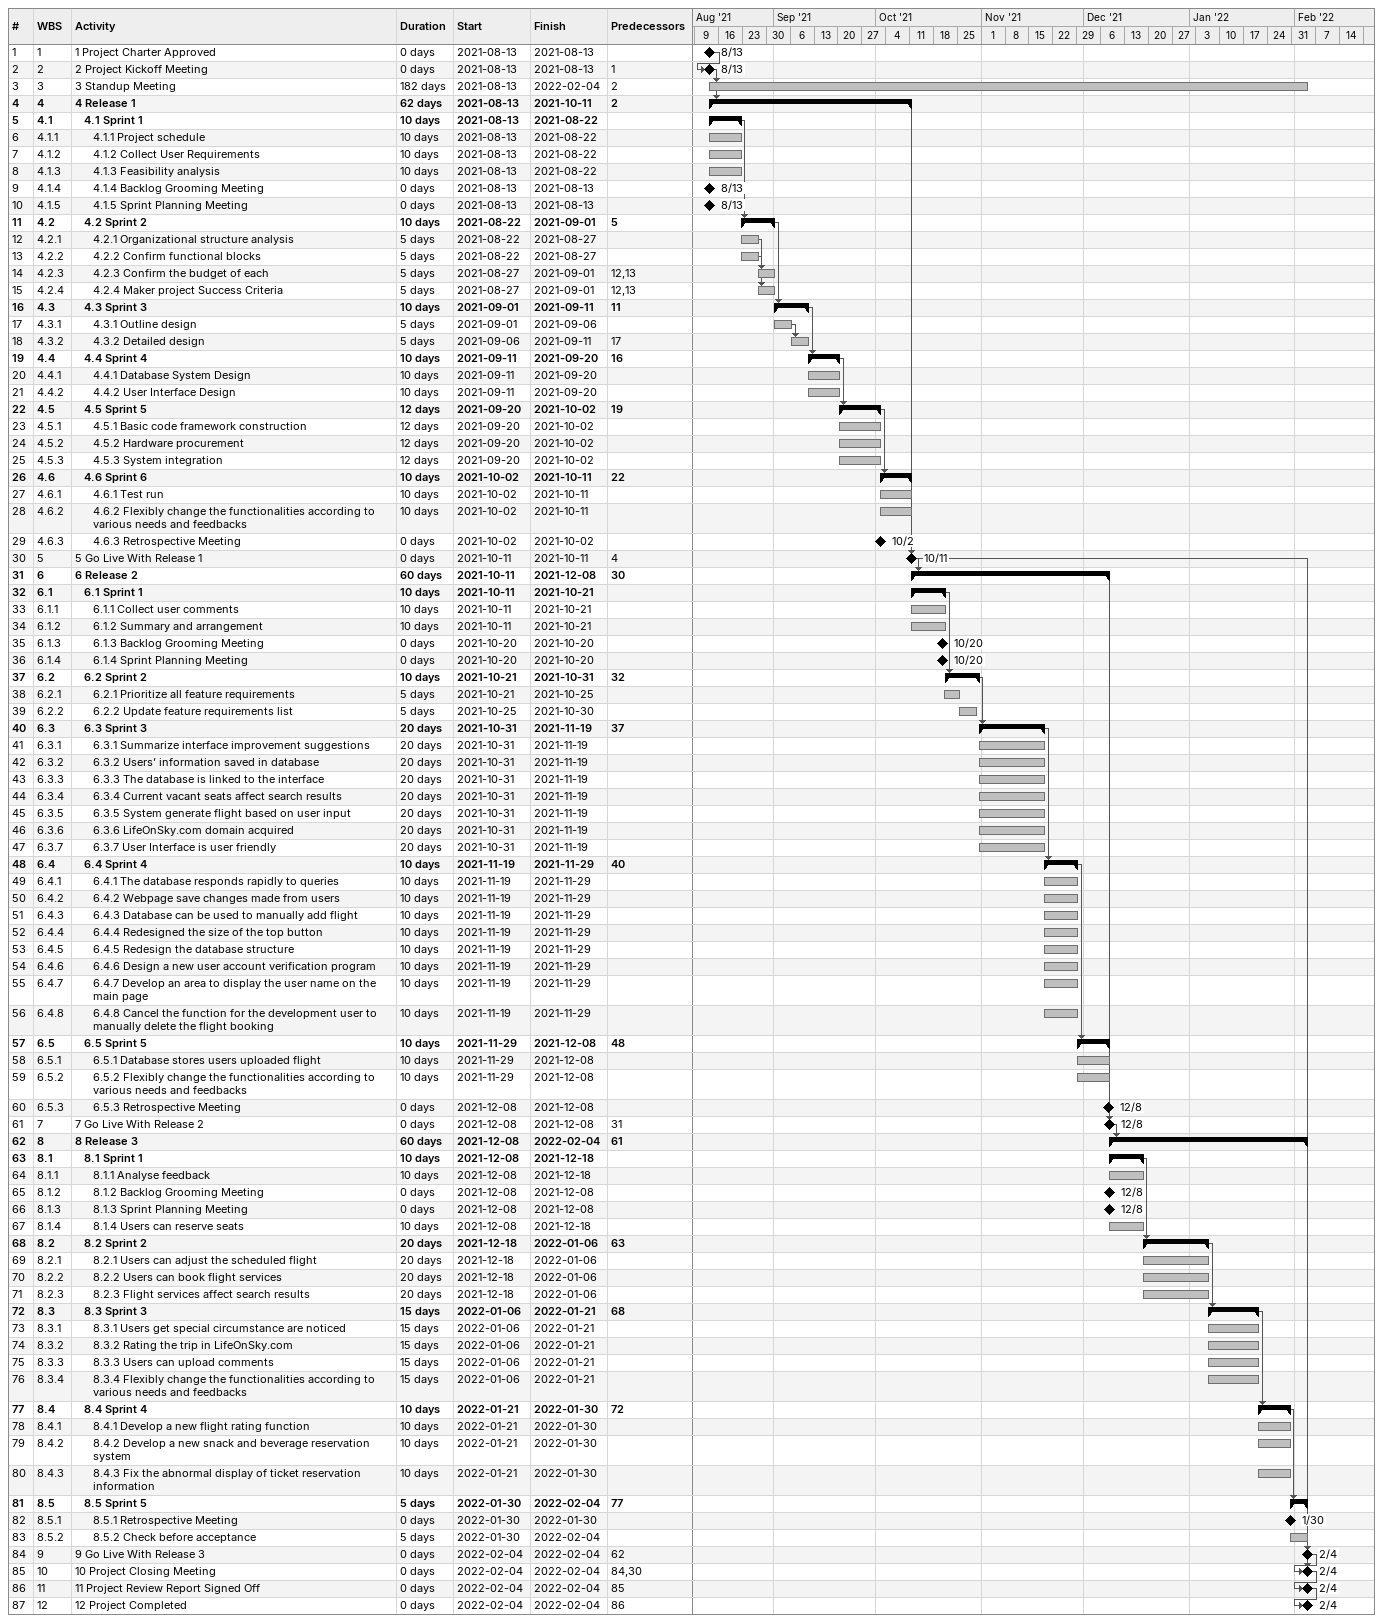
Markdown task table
| ID | WBS | Task | Duration | Start | Finish | Predecessors |
|---|---|---|---|---|---|---|
| 1 | 1 | 1 Project Charter Approved | 0d | 2021-08-13 | 2021-08-13 |  |
| 2 | 2 | 2 Project Kickoff Meeting | 0d | 2021-08-13 | 2021-08-13 | 1 |
| 3 | 3 | 3 Standup Meeting | 182d | 2021-08-13 | 2022-02-04 | 2 |
| 4 | 4 | **4 Release 1** | 62d | 2021-08-13 | 2021-10-11 | 2 |
| 5 | 4.1 | **4.1 Sprint 1** | 10d | 2021-08-13 | 2021-08-22 |  |
| 6 | 4.1.1 | 4.1.1 Project schedule | 10d | 2021-08-13 | 2021-08-22 |  |
| 7 | 4.1.2 | 4.1.2 Collect User Requirements | 10d | 2021-08-13 | 2021-08-22 |  |
| 8 | 4.1.3 | 4.1.3 Feasibility analysis | 10d | 2021-08-13 | 2021-08-22 |  |
| 9 | 4.1.4 | 4.1.4 Backlog Grooming Meeting | 0d | 2021-08-13 | 2021-08-13 |  |
| 10 | 4.1.5 | 4.1.5 Sprint Planning Meeting | 0d | 2021-08-13 | 2021-08-13 |  |
| 11 | 4.2 | **4.2 Sprint 2** | 10d | 2021-08-22 | 2021-09-01 | 5 |
| 12 | 4.2.1 | 4.2.1 Organizational structure analysis | 5d | 2021-08-22 | 2021-08-27 |  |
| 13 | 4.2.2 | 4.2.2 Confirm functional blocks | 5d | 2021-08-22 | 2021-08-27 |  |
| 14 | 4.2.3 | 4.2.3 Confirm the budget of each | 5d | 2021-08-27 | 2021-09-01 | 12, 13 |
| 15 | 4.2.4 | 4.2.4 Maker project Success Criteria | 5d | 2021-08-27 | 2021-09-01 | 12, 13 |
| 16 | 4.3 | **4.3 Sprint 3** | 10d | 2021-09-01 | 2021-09-11 | 11 |
| 17 | 4.3.1 | 4.3.1 Outline design | 5d | 2021-09-01 | 2021-09-06 |  |
| 18 | 4.3.2 | 4.3.2 Detailed design | 5d | 2021-09-06 | 2021-09-11 | 17 |
| 19 | 4.4 | **4.4 Sprint 4** | 10d | 2021-09-11 | 2021-09-20 | 16 |
| 20 | 4.4.1 | 4.4.1 Database System Design | 10d | 2021-09-11 | 2021-09-20 |  |
| 21 | 4.4.2 | 4.4.2 User Interface Design | 10d | 2021-09-11 | 2021-09-20 |  |
| 22 | 4.5 | **4.5 Sprint 5** | 12d | 2021-09-20 | 2021-10-02 | 19 |
| 23 | 4.5.1 | 4.5.1 Basic code framework construction | 12d | 2021-09-20 | 2021-10-02 |  |
| 24 | 4.5.2 | 4.5.2 Hardware procurement | 12d | 2021-09-20 | 2021-10-02 |  |
| 25 | 4.5.3 | 4.5.3 System integration | 12d | 2021-09-20 | 2021-10-02 |  |
| 26 | 4.6 | **4.6 Sprint 6** | 10d | 2021-10-02 | 2021-10-11 | 22 |
| 27 | 4.6.1 | 4.6.1 Test run | 10d | 2021-10-02 | 2021-10-11 |  |
| 28 | 4.6.2 | 4.6.2 Flexibly change the functionalities according to various needs and feedbacks | 10d | 2021-10-02 | 2021-10-11 |  |
| 29 | 4.6.3 | 4.6.3 Retrospective Meeting | 0d | 2021-10-02 | 2021-10-02 |  |
| 30 | 5 | 5 Go Live With Release 1 | 0d | 2021-10-11 | 2021-10-11 | 4 |
| 31 | 6 | **6 Release 2** | 60d | 2021-10-11 | 2021-12-08 | 30 |
| 32 | 6.1 | **6.1 Sprint 1** | 10d | 2021-10-11 | 2021-10-21 |  |
| 33 | 6.1.1 | 6.1.1 Collect user comments | 10d | 2021-10-11 | 2021-10-21 |  |
| 34 | 6.1.2 | 6.1.2 Summary and arrangement | 10d | 2021-10-11 | 2021-10-21 |  |
| 35 | 6.1.3 | 6.1.3 Backlog Grooming Meeting | 0d | 2021-10-20 | 2021-10-20 |  |
| 36 | 6.1.4 | 6.1.4 Sprint Planning Meeting | 0d | 2021-10-20 | 2021-10-20 |  |
| 37 | 6.2 | **6.2 Sprint 2** | 10d | 2021-10-21 | 2021-10-31 | 32 |
| 38 | 6.2.1 | 6.2.1 Prioritize all feature requirements | 5d | 2021-10-21 | 2021-10-25 |  |
| 39 | 6.2.2 | 6.2.2 Update feature requirements list | 5d | 2021-10-25 | 2021-10-30 |  |
| 40 | 6.3 | **6.3 Sprint 3** | 20d | 2021-10-31 | 2021-11-19 | 37 |
| 41 | 6.3.1 | 6.3.1 Summarize interface improvement suggestions | 20d | 2021-10-31 | 2021-11-19 |  |
| 42 | 6.3.2 | 6.3.2 Users’ information saved in database | 20d | 2021-10-31 | 2021-11-19 |  |
| 43 | 6.3.3 | 6.3.3 The database is linked to the interface | 20d | 2021-10-31 | 2021-11-19 |  |
| 44 | 6.3.4 | 6.3.4 Current vacant seats affect search results | 20d | 2021-10-31 | 2021-11-19 |  |
| 45 | 6.3.5 | 6.3.5 System generate flight based on user input | 20d | 2021-10-31 | 2021-11-19 |  |
| 46 | 6.3.6 | 6.3.6 LifeOnSky.com domain acquired | 20d | 2021-10-31 | 2021-11-19 |  |
| 47 | 6.3.7 | 6.3.7 User Interface is user friendly | 20d | 2021-10-31 | 2021-11-19 |  |
| 48 | 6.4 | **6.4 Sprint 4** | 10d | 2021-11-19 | 2021-11-29 | 40 |
| 49 | 6.4.1 | 6.4.1 The database responds rapidly to queries | 10d | 2021-11-19 | 2021-11-29 |  |
| 50 | 6.4.2 | 6.4.2 Webpage save changes made from users | 10d | 2021-11-19 | 2021-11-29 |  |
| 51 | 6.4.3 | 6.4.3 Database can be used to manually add flight | 10d | 2021-11-19 | 2021-11-29 |  |
| 52 | 6.4.4 | 6.4.4 Redesigned the size of the top button | 10d | 2021-11-19 | 2021-11-29 |  |
| 53 | 6.4.5 | 6.4.5 Redesign the database structure | 10d | 2021-11-19 | 2021-11-29 |  |
| 54 | 6.4.6 | 6.4.6 Design a new user account verification program | 10d | 2021-11-19 | 2021-11-29 |  |
| 55 | 6.4.7 | 6.4.7 Develop an area to display the user name on the main page | 10d | 2021-11-19 | 2021-11-29 |  |
| 56 | 6.4.8 | 6.4.8 Cancel the function for the development user to manually delete the flight booking | 10d | 2021-11-19 | 2021-11-29 |  |
| 57 | 6.5 | **6.5 Sprint 5** | 10d | 2021-11-29 | 2021-12-08 | 48 |
| 58 | 6.5.1 | 6.5.1 Database stores users uploaded flight | 10d | 2021-11-29 | 2021-12-08 |  |
| 59 | 6.5.2 | 6.5.2 Flexibly change the functionalities according to various needs and feedbacks | 10d | 2021-11-29 | 2021-12-08 |  |
| 60 | 6.5.3 | 6.5.3 Retrospective Meeting | 0d | 2021-12-08 | 2021-12-08 |  |
| 61 | 7 | 7 Go Live With Release 2 | 0d | 2021-12-08 | 2021-12-08 | 31 |
| 62 | 8 | **8 Release 3** | 60d | 2021-12-08 | 2022-02-04 | 61 |
| 63 | 8.1 | **8.1 Sprint 1** | 10d | 2021-12-08 | 2021-12-18 |  |
| 64 | 8.1.1 | 8.1.1 Analyse feedback | 10d | 2021-12-08 | 2021-12-18 |  |
| 65 | 8.1.2 | 8.1.2 Backlog Grooming Meeting | 0d | 2021-12-08 | 2021-12-08 |  |
| 66 | 8.1.3 | 8.1.3 Sprint Planning Meeting | 0d | 2021-12-08 | 2021-12-08 |  |
| 67 | 8.1.4 | 8.1.4 Users can reserve seats | 10d | 2021-12-08 | 2021-12-18 |  |
| 68 | 8.2 | **8.2 Sprint 2** | 20d | 2021-12-18 | 2022-01-06 | 63 |
| 69 | 8.2.1 | 8.2.1 Users can adjust the scheduled flight | 20d | 2021-12-18 | 2022-01-06 |  |
| 70 | 8.2.2 | 8.2.2 Users can book flight services | 20d | 2021-12-18 | 2022-01-06 |  |
| 71 | 8.2.3 | 8.2.3 Flight services affect search results | 20d | 2021-12-18 | 2022-01-06 |  |
| 72 | 8.3 | **8.3 Sprint 3** | 15d | 2022-01-06 | 2022-01-21 | 68 |
| 73 | 8.3.1 | 8.3.1 Users get special circumstance are noticed | 15d | 2022-01-06 | 2022-01-21 |  |
| 74 | 8.3.2 | 8.3.2 Rating the trip in LifeOnSky.com | 15d | 2022-01-06 | 2022-01-21 |  |
| 75 | 8.3.3 | 8.3.3 Users can upload comments | 15d | 2022-01-06 | 2022-01-21 |  |
| 76 | 8.3.4 | 8.3.4 Flexibly change the functionalities according to various needs and feedbacks | 15d | 2022-01-06 | 2022-01-21 |  |
| 77 | 8.4 | **8.4 Sprint 4** | 10d | 2022-01-21 | 2022-01-30 | 72 |
| 78 | 8.4.1 | 8.4.1 Develop a new flight rating function | 10d | 2022-01-21 | 2022-01-30 |  |
| 79 | 8.4.2 | 8.4.2 Develop a new snack and beverage reservation system | 10d | 2022-01-21 | 2022-01-30 |  |
| 80 | 8.4.3 | 8.4.3 Fix the abnormal display of ticket reservation information | 10d | 2022-01-21 | 2022-01-30 |  |
| 81 | 8.5 | **8.5 Sprint 5** | 5d | 2022-01-30 | 2022-02-04 | 77 |
| 82 | 8.5.1 | 8.5.1 Retrospective Meeting | 0d | 2022-01-30 | 2022-01-30 |  |
| 83 | 8.5.2 | 8.5.2 Check before acceptance | 5d | 2022-01-30 | 2022-02-04 |  |
| 84 | 9 | 9 Go Live With Release 3 | 0d | 2022-02-04 | 2022-02-04 | 62 |
| 85 | 10 | 10 Project Closing Meeting | 0d | 2022-02-04 | 2022-02-04 | 84, 30 |
| 86 | 11 | 11 Project Review Report Signed Off | 0d | 2022-02-04 | 2022-02-04 | 85 |
| 87 | 12 | 12 Project Completed | 0d | 2022-02-04 | 2022-02-04 | 86 |
